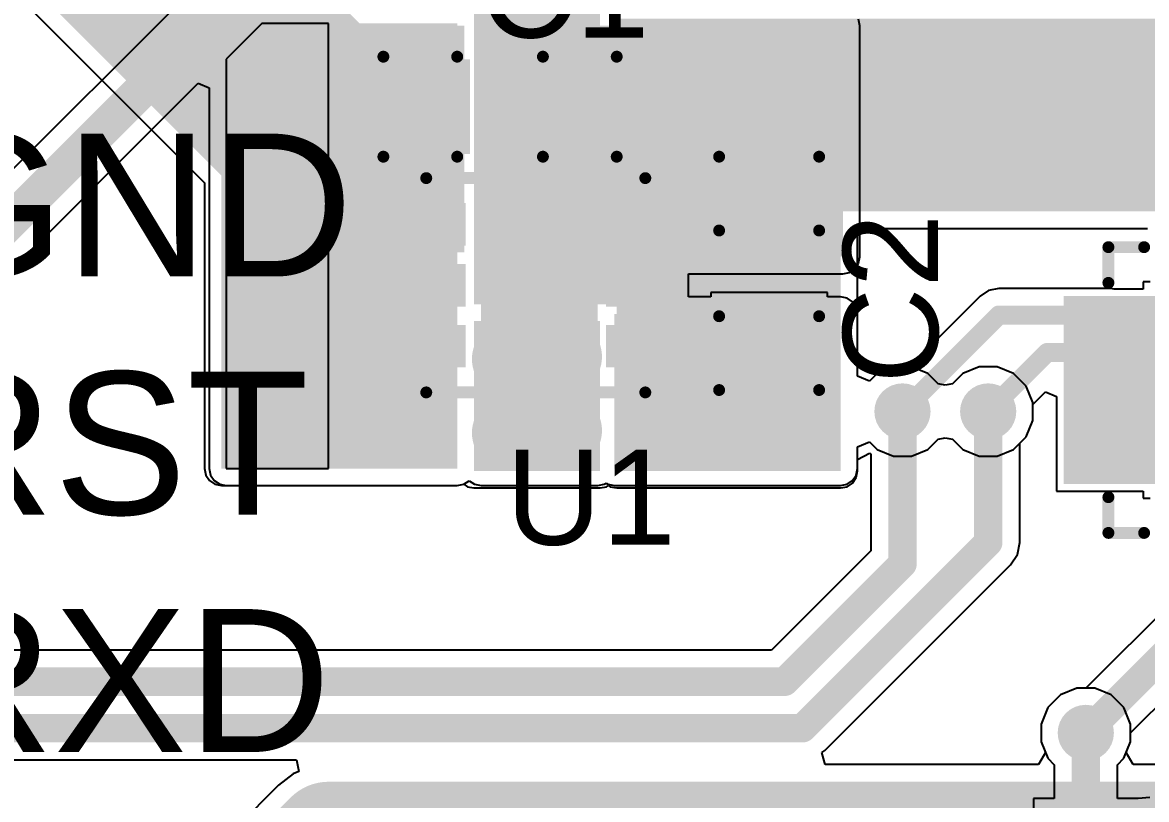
# Model space of a CAD drawing. Header units: millimetres. Extents: x -0.18 to 3.25, y -0.28 to 1.
# Drawn here: x 0.2054 to 0.6775, y 0.188 to 0.5144 of the extents above; entities that cross this region are included whole.
import ezdxf

# ---------------------------------------------------------------- set-up
doc = ezdxf.new("R2010")
doc.units = ezdxf.units.MM
doc.header["$MEASUREMENT"] = 0
for name, color, linetype in [('BottomLayer', 5, 'Continuous'), ('BottomSolder', 6, 'Continuous'), ('TopLayer', 1, 'Continuous'), ('TopOverlay', 2, 'Continuous'), ('TopPaste', 8, 'Continuous'), ('TopSolder', 216, 'Continuous'), ('ViaHoleLayer', 16, 'Continuous')]:
    doc.layers.add(name, color=color, linetype=linetype)
doc.styles.add('Arial', font='', dxfattribs={"height": 0.2})
doc.styles.get('Arial').set_extended_font_data('Arial')

# ---------------------------------------------------------------- blocks, each defined once
blk = doc.blocks.new('20_QFN_3')
at = {"layer": 'TopLayer'}
for points in [[(-0.03543, 0.0748), (-0.02756, 0.0748), (-0.02756, 0.04331), (-0.03543, 0.04331)], [(-0.01969, 0.0748), (-0.01181, 0.0748), (-0.01181, 0.04331), (-0.01969, 0.04331)], [(-0.00394, 0.0748), (0.00394, 0.0748), (0.00394, 0.04331), (-0.00394, 0.04331)], [(0.01181, 0.0748), (0.01969, 0.0748), (0.01969, 0.04331), (0.01181, 0.04331)], [(0.02756, 0.0748), (0.03543, 0.0748), (0.03543, 0.04331), (0.02756, 0.04331)], [(-0.0748, 0.03543), (-0.04331, 0.03543), (-0.04331, 0.02756), (-0.0748, 0.02756)], [(-0.03543, 0.03543), (0.03543, 0.03543), (0.03543, -0.03543), (-0.03543, -0.03543)], [(0.04331, 0.03543), (0.0748, 0.03543), (0.0748, 0.02756), (0.04331, 0.02756)], [(-0.0748, 0.01969), (-0.04331, 0.01969), (-0.04331, 0.01181), (-0.0748, 0.01181)], [(0.04331, 0.01969), (0.0748, 0.01969), (0.0748, 0.01181), (0.04331, 0.01181)], [(-0.0748, 0.00394), (-0.04331, 0.00394), (-0.04331, -0.00394), (-0.0748, -0.00394)], [(0.04331, 0.00394), (0.0748, 0.00394), (0.0748, -0.00394), (0.04331, -0.00394)], [(-0.0748, -0.01181), (-0.04331, -0.01181), (-0.04331, -0.01969), (-0.0748, -0.01969)], [(0.04331, -0.01181), (0.0748, -0.01181), (0.0748, -0.01969), (0.04331, -0.01969)], [(-0.0748, -0.02756), (-0.04331, -0.02756), (-0.04331, -0.03543), (-0.0748, -0.03543)], [(0.04331, -0.02756), (0.0748, -0.02756), (0.0748, -0.03543), (0.04331, -0.03543)], [(-0.03543, -0.04331), (-0.02756, -0.04331), (-0.02756, -0.0748), (-0.03543, -0.0748)], [(-0.01969, -0.04331), (-0.01181, -0.04331), (-0.01181, -0.0748), (-0.01969, -0.0748)], [(-0.00394, -0.04331), (0.00394, -0.04331), (0.00394, -0.0748), (-0.00394, -0.0748)], [(0.01181, -0.04331), (0.01969, -0.04331), (0.01969, -0.0748), (0.01181, -0.0748)], [(0.02756, -0.04331), (0.03543, -0.04331), (0.03543, -0.0748), (0.02756, -0.0748)]]:
    blk.add_hatch(color=1, dxfattribs=at).paths.add_polyline_path(points)
at = {"layer": 'TopPaste'}
for points in [[(-0.03543, 0.0748), (-0.02756, 0.0748), (-0.02756, 0.04331), (-0.03543, 0.04331)], [(-0.01969, 0.0748), (-0.01181, 0.0748), (-0.01181, 0.04331), (-0.01969, 0.04331)], [(-0.00394, 0.0748), (0.00394, 0.0748), (0.00394, 0.04331), (-0.00394, 0.04331)], [(0.01181, 0.0748), (0.01969, 0.0748), (0.01969, 0.04331), (0.01181, 0.04331)], [(0.02756, 0.0748), (0.03543, 0.0748), (0.03543, 0.04331), (0.02756, 0.04331)], [(-0.0748, 0.03543), (-0.04331, 0.03543), (-0.04331, 0.02756), (-0.0748, 0.02756)], [(-0.03543, 0.03543), (0.03543, 0.03543), (0.03543, -0.03543), (-0.03543, -0.03543)], [(0.04331, 0.03543), (0.0748, 0.03543), (0.0748, 0.02756), (0.04331, 0.02756)], [(-0.0748, 0.01969), (-0.04331, 0.01969), (-0.04331, 0.01181), (-0.0748, 0.01181)], [(0.04331, 0.01969), (0.0748, 0.01969), (0.0748, 0.01181), (0.04331, 0.01181)], [(-0.0748, 0.00394), (-0.04331, 0.00394), (-0.04331, -0.00394), (-0.0748, -0.00394)], [(0.04331, 0.00394), (0.0748, 0.00394), (0.0748, -0.00394), (0.04331, -0.00394)], [(-0.0748, -0.01181), (-0.04331, -0.01181), (-0.04331, -0.01969), (-0.0748, -0.01969)], [(0.04331, -0.01181), (0.0748, -0.01181), (0.0748, -0.01969), (0.04331, -0.01969)], [(-0.0748, -0.02756), (-0.04331, -0.02756), (-0.04331, -0.03543), (-0.0748, -0.03543)], [(0.04331, -0.02756), (0.0748, -0.02756), (0.0748, -0.03543), (0.04331, -0.03543)], [(-0.03543, -0.04331), (-0.02756, -0.04331), (-0.02756, -0.0748), (-0.03543, -0.0748)], [(-0.01969, -0.04331), (-0.01181, -0.04331), (-0.01181, -0.0748), (-0.01969, -0.0748)], [(-0.00394, -0.04331), (0.00394, -0.04331), (0.00394, -0.0748), (-0.00394, -0.0748)], [(0.01181, -0.04331), (0.01969, -0.04331), (0.01969, -0.0748), (0.01181, -0.0748)], [(0.02756, -0.04331), (0.03543, -0.04331), (0.03543, -0.0748), (0.02756, -0.0748)]]:
    blk.add_hatch(color=8, dxfattribs=at).paths.add_polyline_path(points)
at = {"layer": 'TopSolder'}
for points in [[(-0.03943, 0.0788), (-0.02356, 0.0788), (-0.02356, 0.03931), (-0.03943, 0.03931)], [(-0.02369, 0.0788), (-0.00781, 0.0788), (-0.00781, 0.03931), (-0.02369, 0.03931)], [(-0.00794, 0.0788), (0.00794, 0.0788), (0.00794, 0.03931), (-0.00794, 0.03931)], [(0.00781, 0.0788), (0.02369, 0.0788), (0.02369, 0.03931), (0.00781, 0.03931)], [(0.02356, 0.0788), (0.03943, 0.0788), (0.03943, 0.03931), (0.02356, 0.03931)], [(-0.0788, 0.03943), (-0.03931, 0.03943), (-0.03931, 0.02356), (-0.0788, 0.02356)], [(-0.03943, 0.03943), (0.03943, 0.03943), (0.03943, -0.03943), (-0.03943, -0.03943)], [(0.03931, 0.03943), (0.0788, 0.03943), (0.0788, 0.02356), (0.03931, 0.02356)], [(-0.0788, 0.02369), (-0.03931, 0.02369), (-0.03931, 0.00781), (-0.0788, 0.00781)], [(0.03931, 0.02369), (0.0788, 0.02369), (0.0788, 0.00781), (0.03931, 0.00781)], [(-0.0788, 0.00794), (-0.03931, 0.00794), (-0.03931, -0.00794), (-0.0788, -0.00794)], [(0.03931, 0.00794), (0.0788, 0.00794), (0.0788, -0.00794), (0.03931, -0.00794)], [(-0.0788, -0.00781), (-0.03931, -0.00781), (-0.03931, -0.02369), (-0.0788, -0.02369)], [(0.03931, -0.00781), (0.0788, -0.00781), (0.0788, -0.02369), (0.03931, -0.02369)], [(-0.0788, -0.02356), (-0.03931, -0.02356), (-0.03931, -0.03943), (-0.0788, -0.03943)], [(0.03931, -0.02356), (0.0788, -0.02356), (0.0788, -0.03943), (0.03931, -0.03943)], [(-0.03943, -0.03931), (-0.02356, -0.03931), (-0.02356, -0.0788), (-0.03943, -0.0788)], [(-0.02369, -0.03931), (-0.00781, -0.03931), (-0.00781, -0.0788), (-0.02369, -0.0788)], [(-0.00794, -0.03931), (0.00794, -0.03931), (0.00794, -0.0788), (-0.00794, -0.0788)], [(0.00781, -0.03931), (0.02369, -0.03931), (0.02369, -0.0788), (0.00781, -0.0788)], [(0.02356, -0.03931), (0.03943, -0.03931), (0.03943, -0.0788), (0.02356, -0.0788)]]:
    blk.add_hatch(color=216, dxfattribs=at).paths.add_polyline_path(points)
at = {"layer": 'TopOverlay', "const_width": 0.005}
for points in [[(-0.06, 0.06), (-0.06, 0.045)], [(-0.045, 0.06), (-0.06, 0.06)], [(0.06, 0.06), (0.045, 0.06)], [(0.06, 0.06), (0.06, 0.045)], [(-0.06, -0.045), (-0.06, -0.06)], [(0.06, -0.045), (0.06, -0.06)], [(-0.045, -0.06), (-0.06, -0.06)], [(0.06, -0.06), (0.045, -0.06)]]:
    blk.add_lwpolyline(points, dxfattribs=at)
at = {"layer": 'TopOverlay'}
for points, const_width in [([(-0.06125, 0.06, 1), (-0.05875, 0.06, 1)], 0.0025), ([(-0.06125, 0.06, 1), (-0.05875, 0.06, 1)], 0.0025), ([(-0.04625, 0.06, 1), (-0.04375, 0.06, 1)], 0.0025), ([(0.04375, 0.06, 1), (0.04625, 0.06, 1)], 0.0025), ([(0.05875, 0.06, 1), (0.06125, 0.06, 1)], 0.0025), ([(0.05875, 0.06, 1), (0.06125, 0.06, 1)], 0.0025), ([(-0.068, 0.043, 1), (-0.072, 0.043, 1)], 0.005), ([(-0.06125, 0.045, 1), (-0.05875, 0.045, 1)], 0.0025), ([(0.05875, 0.045, 1), (0.06125, 0.045, 1)], 0.0025), ([(-0.07325, 0.043, 1), (-0.07075, 0.043, 1)], 0.0025), ([(-0.06925, 0.043, 1), (-0.06675, 0.043, 1)], 0.0025), ([(-0.06125, -0.045, 1), (-0.05875, -0.045, 1)], 0.0025), ([(0.05875, -0.045, 1), (0.06125, -0.045, 1)], 0.0025), ([(-0.06125, -0.06, 1), (-0.05875, -0.06, 1)], 0.0025), ([(-0.06125, -0.06, 1), (-0.05875, -0.06, 1)], 0.0025), ([(-0.04625, -0.06, 1), (-0.04375, -0.06, 1)], 0.0025), ([(0.04375, -0.06, 1), (0.04625, -0.06, 1)], 0.0025), ([(0.05875, -0.06, 1), (0.06125, -0.06, 1)], 0.0025), ([(0.05875, -0.06, 1), (0.06125, -0.06, 1)], 0.0025)]:
    blk.add_lwpolyline(points, format="xyb", close=True, dxfattribs=dict(at, const_width=const_width))
blk = doc.blocks.new('WSON_6_4')
at = {"layer": 'TopLayer'}
for points in [[(-0.05709, 0.03051), (-0.03346, 0.03051), (-0.03346, 0.02067), (-0.05709, 0.02067)], [(0.03346, 0.03051), (0.05709, 0.03051), (0.05709, 0.02067), (0.03346, 0.02067)], [(-0.01476, 0.02362), (0.01476, 0.02362), (0.01476, -0.02362), (-0.01476, -0.02362)], [(-0.05709, 0.00492), (-0.03346, 0.00492), (-0.03346, -0.00492), (-0.05709, -0.00492)], [(0.03346, 0.00492), (0.05709, 0.00492), (0.05709, -0.00492), (0.03346, -0.00492)], [(-0.05709, -0.02067), (-0.03346, -0.02067), (-0.03346, -0.03051), (-0.05709, -0.03051)], [(0.03346, -0.02067), (0.05709, -0.02067), (0.05709, -0.03051), (0.03346, -0.03051)]]:
    blk.add_hatch(color=1, dxfattribs=at).paths.add_polyline_path(points)
at = {"layer": 'TopPaste'}
for points in [[(-0.05709, 0.03051), (-0.03346, 0.03051), (-0.03346, 0.02067), (-0.05709, 0.02067)], [(0.03346, 0.03051), (0.05709, 0.03051), (0.05709, 0.02067), (0.03346, 0.02067)], [(-0.01476, 0.02362), (0.01476, 0.02362), (0.01476, -0.02362), (-0.01476, -0.02362)], [(-0.05709, 0.00492), (-0.03346, 0.00492), (-0.03346, -0.00492), (-0.05709, -0.00492)], [(0.03346, 0.00492), (0.05709, 0.00492), (0.05709, -0.00492), (0.03346, -0.00492)], [(-0.05709, -0.02067), (-0.03346, -0.02067), (-0.03346, -0.03051), (-0.05709, -0.03051)], [(0.03346, -0.02067), (0.05709, -0.02067), (0.05709, -0.03051), (0.03346, -0.03051)]]:
    blk.add_hatch(color=8, dxfattribs=at).paths.add_polyline_path(points)
at = {"layer": 'TopSolder'}
for points in [[(-0.06109, 0.03451), (-0.02946, 0.03451), (-0.02946, 0.01667), (-0.06109, 0.01667)], [(0.02946, 0.03451), (0.06109, 0.03451), (0.06109, 0.01667), (0.02946, 0.01667)], [(-0.01876, 0.02762), (0.01876, 0.02762), (0.01876, -0.02762), (-0.01876, -0.02762)], [(-0.06109, 0.00892), (-0.02946, 0.00892), (-0.02946, -0.00892), (-0.06109, -0.00892)], [(0.02946, 0.00892), (0.06109, 0.00892), (0.06109, -0.00892), (0.02946, -0.00892)], [(-0.06109, -0.01667), (-0.02946, -0.01667), (-0.02946, -0.03451), (-0.06109, -0.03451)], [(0.02946, -0.01667), (0.06109, -0.01667), (0.06109, -0.03451), (0.02946, -0.03451)]]:
    blk.add_hatch(color=216, dxfattribs=at).paths.add_polyline_path(points)
at = {"layer": 'TopOverlay', "const_width": 0.005}
for points in [[(0.046, 0.045), (-0.046, 0.045)], [(0.046, -0.045), (-0.046, -0.045)]]:
    blk.add_lwpolyline(points, dxfattribs=at)
at = {"layer": 'TopOverlay'}
for points, const_width in [([(-0.04725, 0.045, 1), (-0.04475, 0.045, 1)], 0.0025), ([(0.04475, 0.045, 1), (0.04725, 0.045, 1)], 0.0025), ([(-0.06559, 0.027, 1), (-0.06841, 0.027, 1)], 0.01), ([(-0.07091, 0.027, 1), (-0.06591, 0.027, 1)], 0.005), ([(-0.06809, 0.027, 1), (-0.06309, 0.027, 1)], 0.005), ([(-0.04725, -0.045, 1), (-0.04475, -0.045, 1)], 0.0025), ([(0.04475, -0.045, 1), (0.04725, -0.045, 1)], 0.0025)]:
    blk.add_lwpolyline(points, format="xyb", close=True, dxfattribs=dict(at, const_width=const_width))
blk = doc.blocks.new('C__0603_25')
at = {"layer": 'TopLayer'}
for points in [[(-0.015, 0.0175), (-0.015, -0.0175), (-0.045, -0.0175), (-0.045, 0.0175)], [(0.045, 0.0175), (0.045, -0.0175), (0.015, -0.0175), (0.015, 0.0175)]]:
    blk.add_hatch(color=1, dxfattribs=at).paths.add_polyline_path(points)
at = {"layer": 'TopPaste'}
for points in [[(-0.015, 0.0175), (-0.015, -0.0175), (-0.045, -0.0175), (-0.045, 0.0175)], [(0.045, 0.0175), (0.045, -0.0175), (0.015, -0.0175), (0.015, 0.0175)]]:
    blk.add_hatch(color=8, dxfattribs=at).paths.add_polyline_path(points)
at = {"layer": 'TopSolder'}
for points in [[(-0.01264, 0.01986), (-0.01264, -0.01986), (-0.04736, -0.01986), (-0.04736, 0.01986)], [(0.04736, 0.01986), (0.04736, -0.01986), (0.01264, -0.01986), (0.01264, 0.01986)]]:
    blk.add_hatch(color=216, dxfattribs=at).paths.add_polyline_path(points)
at = {"layer": 'TopOverlay', "const_width": 0.005}
for points in [[(-0.049, 0.021), (-0.049, -0.021)], [(-0.049, 0.021), (-0.018, 0.021)], [(0.018, 0.021), (0.049, 0.021)], [(0.049, 0.021), (0.049, -0.021)], [(-0.049, -0.021), (-0.018, -0.021)], [(0.018, -0.021), (0.049, -0.021)]]:
    blk.add_lwpolyline(points, dxfattribs=at)
at = {"layer": 'TopOverlay', "const_width": 0.0025}
for points in [[(-0.05025, 0.021, 1), (-0.04775, 0.021, 1)], [(-0.05025, 0.021, 1), (-0.04775, 0.021, 1)], [(-0.01925, 0.021, 1), (-0.01675, 0.021, 1)], [(0.01675, 0.021, 1), (0.01925, 0.021, 1)], [(0.04775, 0.021, 1), (0.05025, 0.021, 1)], [(0.04775, 0.021, 1), (0.05025, 0.021, 1)], [(-0.05025, -0.021, 1), (-0.04775, -0.021, 1)], [(-0.05025, -0.021, 1), (-0.04775, -0.021, 1)], [(-0.01925, -0.021, 1), (-0.01675, -0.021, 1)], [(0.01675, -0.021, 1), (0.01925, -0.021, 1)], [(0.04775, -0.021, 1), (0.05025, -0.021, 1)], [(0.04775, -0.021, 1), (0.05025, -0.021, 1)]]:
    blk.add_lwpolyline(points, format="xyb", close=True, dxfattribs=at)
blk = doc.blocks.new('C__0603_26')
at = {"layer": 'TopLayer'}
for points in [[(-0.015, 0.0175), (-0.015, -0.0175), (-0.045, -0.0175), (-0.045, 0.0175)], [(0.045, 0.0175), (0.045, -0.0175), (0.015, -0.0175), (0.015, 0.0175)]]:
    blk.add_hatch(color=1, dxfattribs=at).paths.add_polyline_path(points)
at = {"layer": 'TopPaste'}
for points in [[(-0.015, 0.0175), (-0.015, -0.0175), (-0.045, -0.0175), (-0.045, 0.0175)], [(0.045, 0.0175), (0.045, -0.0175), (0.015, -0.0175), (0.015, 0.0175)]]:
    blk.add_hatch(color=8, dxfattribs=at).paths.add_polyline_path(points)
at = {"layer": 'TopSolder'}
for points in [[(-0.01264, 0.01986), (-0.01264, -0.01986), (-0.04736, -0.01986), (-0.04736, 0.01986)], [(0.04736, 0.01986), (0.04736, -0.01986), (0.01264, -0.01986), (0.01264, 0.01986)]]:
    blk.add_hatch(color=216, dxfattribs=at).paths.add_polyline_path(points)
at = {"layer": 'TopOverlay', "const_width": 0.005}
for points in [[(-0.049, -0.021), (-0.049, 0.021)], [(-0.049, 0.021), (-0.018, 0.021)], [(0.018, 0.021), (0.049, 0.021)], [(0.049, -0.021), (0.049, 0.021)], [(-0.049, -0.021), (-0.018, -0.021)], [(0.018, -0.021), (0.049, -0.021)]]:
    blk.add_lwpolyline(points, dxfattribs=at)
at = {"layer": 'TopOverlay', "const_width": 0.0025}
for points in [[(-0.05025, 0.021, 1), (-0.04775, 0.021, 1)], [(-0.05025, 0.021, 1), (-0.04775, 0.021, 1)], [(-0.01925, 0.021, 1), (-0.01675, 0.021, 1)], [(0.01675, 0.021, 1), (0.01925, 0.021, 1)], [(0.04775, 0.021, 1), (0.05025, 0.021, 1)], [(0.04775, 0.021, 1), (0.05025, 0.021, 1)], [(-0.05025, -0.021, 1), (-0.04775, -0.021, 1)], [(-0.05025, -0.021, 1), (-0.04775, -0.021, 1)], [(-0.01925, -0.021, 1), (-0.01675, -0.021, 1)], [(0.01675, -0.021, 1), (0.01925, -0.021, 1)], [(0.04775, -0.021, 1), (0.05025, -0.021, 1)], [(0.04775, -0.021, 1), (0.05025, -0.021, 1)]]:
    blk.add_lwpolyline(points, format="xyb", close=True, dxfattribs=at)

msp = doc.modelspace()

# ---------------------------------------------------------------- hatches: boundary and pattern name
at = {"layer": 'BottomLayer'}
for points in [[(0.448, 0.396), (0.448, 0.552), (0.395, 0.552), (0.395, 0.396)], [(0.455, 0.435), (0.767, 0.435), (0.767, 0.516), (0.455, 0.516)], [(0.32431, 0.327), (0.388, 0.327), (0.388, 0.514), (0.32431, 0.514)], [(0.549, 0.428), (0.416, 0.428), (0.416, 0.396), (0.549, 0.396)], [(0.455, 0.326), (0.549, 0.326), (0.549, 0.42), (0.455, 0.42)], [(0.395, 0.389), (0.395, 0.326), (0.448, 0.326), (0.448, 0.389)]]:
    msp.add_hatch(color=5, dxfattribs=at).paths.add_polyline_path(points)
h = msp.add_hatch(color=5, dxfattribs=at)
edge = h.paths.add_edge_path()
edge.add_arc((0.309, 0.498), 0.01181, 0, 360)
h = msp.add_hatch(color=5, dxfattribs=at)
edge = h.paths.add_edge_path()
edge.add_arc((0.34, 0.498), 0.01181, 0, 360)
h = msp.add_hatch(color=5, dxfattribs=at)
edge = h.paths.add_edge_path()
edge.add_arc((0.47131, 0.498), 0.01181, 0, 360)
h = msp.add_hatch(color=5, dxfattribs=at)
edge = h.paths.add_edge_path()
edge.add_arc((0.502, 0.498), 0.01181, 0, 360)
h = msp.add_hatch(color=5, dxfattribs=at)
edge = h.paths.add_edge_path()
edge.add_arc((0.533, 0.498), 0.01181, 0, 360)
h = msp.add_hatch(color=5, dxfattribs=at)
edge = h.paths.add_edge_path()
edge.add_arc((0.309, 0.467), 0.01181, 0, 360)
h = msp.add_hatch(color=5, dxfattribs=at)
edge = h.paths.add_edge_path()
edge.add_arc((0.34, 0.467), 0.01181, 0, 360)
h = msp.add_hatch(color=5, dxfattribs=at)
edge = h.paths.add_edge_path()
edge.add_arc((0.47131, 0.467), 0.01181, 0, 360)
h = msp.add_hatch(color=5, dxfattribs=at)
edge = h.paths.add_edge_path()
edge.add_arc((0.502, 0.467), 0.01181, 0, 360)
h = msp.add_hatch(color=5, dxfattribs=at)
edge = h.paths.add_edge_path()
edge.add_arc((0.533, 0.467), 0.01181, 0, 360)
h = msp.add_hatch(color=5, dxfattribs=at)
edge = h.paths.add_edge_path()
edge.add_arc((0.309, 0.436), 0.01181, 0, 360)
h = msp.add_hatch(color=5, dxfattribs=at)
edge = h.paths.add_edge_path()
edge.add_arc((0.34, 0.436), 0.01181, 0, 360)
h = msp.add_hatch(color=5, dxfattribs=at)
edge = h.paths.add_edge_path()
edge.add_arc((0.309, 0.405), 0.01181, 0, 360)
h = msp.add_hatch(color=5, dxfattribs=at)
edge = h.paths.add_edge_path()
edge.add_arc((0.309, 0.405), 0.01181, 0, 360)
h = msp.add_hatch(color=5, dxfattribs=at)
edge = h.paths.add_edge_path()
edge.add_arc((0.34, 0.405), 0.01181, 0, 360)
h = msp.add_hatch(color=5, dxfattribs=at)
edge = h.paths.add_edge_path()
edge.add_arc((0.309, 0.374), 0.01181, 0, 360)
h = msp.add_hatch(color=5, dxfattribs=at)
edge = h.paths.add_edge_path()
edge.add_arc((0.34, 0.374), 0.01181, 0, 360)
h = msp.add_hatch(color=5, dxfattribs=at)
edge = h.paths.add_edge_path()
edge.add_arc((0.41, 0.373), 0.01181, 0, 360)
h = msp.add_hatch(color=5, dxfattribs=at)
edge = h.paths.add_edge_path()
edge.add_arc((0.433, 0.374), 0.01181, 0, 360)
h = msp.add_hatch(color=5, dxfattribs=at)
edge = h.paths.add_edge_path()
edge.add_arc((0.575, 0.351), 0.01181, 0, 360)
h = msp.add_hatch(color=5, dxfattribs=at)
edge = h.paths.add_edge_path()
edge.add_arc((0.611, 0.351), 0.01181, 0, 360)
h = msp.add_hatch(color=5, dxfattribs=at)
edge = h.paths.add_edge_path()
edge.add_arc((0.309, 0.343), 0.01181, 0, 360)
h = msp.add_hatch(color=5, dxfattribs=at)
edge = h.paths.add_edge_path()
edge.add_arc((0.34, 0.343), 0.01181, 0, 360)
h = msp.add_hatch(color=5, dxfattribs=at)
edge = h.paths.add_edge_path()
edge.add_arc((0.371, 0.343), 0.01181, 0, 360)
h = msp.add_hatch(color=5, dxfattribs=at)
edge = h.paths.add_edge_path()
edge.add_arc((0.433, 0.343), 0.01181, 0, 360)
h = msp.add_hatch(color=5, dxfattribs=at)
edge = h.paths.add_edge_path()
edge.add_arc((0.471, 0.343), 0.01181, 0, 360)
h = msp.add_hatch(color=5, dxfattribs=at)
edge = h.paths.add_edge_path()
edge.add_arc((0.502, 0.343), 0.01181, 0, 360)
h = msp.add_hatch(color=5, dxfattribs=at)
edge = h.paths.add_edge_path()
edge.add_arc((0.533, 0.343), 0.01181, 0, 360)
h = msp.add_hatch(color=5, dxfattribs=at)
edge = h.paths.add_edge_path()
edge.add_arc((0.41, 0.342), 0.01181, 0, 360)
h = msp.add_hatch(color=5, dxfattribs=at)
edge = h.paths.add_edge_path()
edge.add_arc((0.652, 0.216), 0.01181, 0, 360)
at = {"layer": 'BottomSolder'}
h = msp.add_hatch(color=6, dxfattribs=at)
edge = h.paths.add_edge_path()
edge.add_arc((0.309, 0.498), 0.01581, 0, 360)
h = msp.add_hatch(color=6, dxfattribs=at)
edge = h.paths.add_edge_path()
edge.add_arc((0.34, 0.498), 0.01581, 0, 360)
h = msp.add_hatch(color=6, dxfattribs=at)
edge = h.paths.add_edge_path()
edge.add_arc((0.47131, 0.498), 0.01581, 0, 360)
h = msp.add_hatch(color=6, dxfattribs=at)
edge = h.paths.add_edge_path()
edge.add_arc((0.502, 0.498), 0.01581, 0, 360)
h = msp.add_hatch(color=6, dxfattribs=at)
edge = h.paths.add_edge_path()
edge.add_arc((0.533, 0.498), 0.01581, 0, 360)
h = msp.add_hatch(color=6, dxfattribs=at)
edge = h.paths.add_edge_path()
edge.add_arc((0.309, 0.467), 0.01581, 0, 360)
h = msp.add_hatch(color=6, dxfattribs=at)
edge = h.paths.add_edge_path()
edge.add_arc((0.34, 0.467), 0.01581, 0, 360)
h = msp.add_hatch(color=6, dxfattribs=at)
edge = h.paths.add_edge_path()
edge.add_arc((0.47131, 0.467), 0.01581, 0, 360)
h = msp.add_hatch(color=6, dxfattribs=at)
edge = h.paths.add_edge_path()
edge.add_arc((0.502, 0.467), 0.01581, 0, 360)
h = msp.add_hatch(color=6, dxfattribs=at)
edge = h.paths.add_edge_path()
edge.add_arc((0.533, 0.467), 0.01581, 0, 360)
h = msp.add_hatch(color=6, dxfattribs=at)
edge = h.paths.add_edge_path()
edge.add_arc((0.309, 0.436), 0.01581, 0, 360)
h = msp.add_hatch(color=6, dxfattribs=at)
edge = h.paths.add_edge_path()
edge.add_arc((0.34, 0.436), 0.01581, 0, 360)
h = msp.add_hatch(color=6, dxfattribs=at)
edge = h.paths.add_edge_path()
edge.add_arc((0.309, 0.405), 0.01581, 0, 360)
h = msp.add_hatch(color=6, dxfattribs=at)
edge = h.paths.add_edge_path()
edge.add_arc((0.34, 0.405), 0.01581, 0, 360)
h = msp.add_hatch(color=6, dxfattribs=at)
edge = h.paths.add_edge_path()
edge.add_arc((0.309, 0.374), 0.01581, 0, 360)
h = msp.add_hatch(color=6, dxfattribs=at)
edge = h.paths.add_edge_path()
edge.add_arc((0.34, 0.374), 0.01581, 0, 360)
h = msp.add_hatch(color=6, dxfattribs=at)
edge = h.paths.add_edge_path()
edge.add_arc((0.41, 0.373), 0.01581, 0, 360)
h = msp.add_hatch(color=6, dxfattribs=at)
edge = h.paths.add_edge_path()
edge.add_arc((0.433, 0.374), 0.01581, 0, 360)
h = msp.add_hatch(color=6, dxfattribs=at)
edge = h.paths.add_edge_path()
edge.add_arc((0.309, 0.343), 0.01581, 0, 360)
h = msp.add_hatch(color=6, dxfattribs=at)
edge = h.paths.add_edge_path()
edge.add_arc((0.34, 0.343), 0.01581, 0, 360)
h = msp.add_hatch(color=6, dxfattribs=at)
edge = h.paths.add_edge_path()
edge.add_arc((0.371, 0.343), 0.01581, 0, 360)
h = msp.add_hatch(color=6, dxfattribs=at)
edge = h.paths.add_edge_path()
edge.add_arc((0.433, 0.343), 0.01581, 0, 360)
h = msp.add_hatch(color=6, dxfattribs=at)
edge = h.paths.add_edge_path()
edge.add_arc((0.471, 0.343), 0.01581, 0, 360)
h = msp.add_hatch(color=6, dxfattribs=at)
edge = h.paths.add_edge_path()
edge.add_arc((0.502, 0.343), 0.01581, 0, 360)
h = msp.add_hatch(color=6, dxfattribs=at)
edge = h.paths.add_edge_path()
edge.add_arc((0.533, 0.343), 0.01581, 0, 360)
h = msp.add_hatch(color=6, dxfattribs=at)
edge = h.paths.add_edge_path()
edge.add_arc((0.41, 0.342), 0.01581, 0, 360)
at = {"layer": 'TopLayer'}
for points in [[(0.38531, 0.47569), (0.1975, 0.6635), (0.1365, 0.6025), (0.32431, 0.41469)], [(0.391, 0.513), (0.314, 0.513), (0.314, 0.41787), (0.391, 0.41787)], [(0.398, 0.513), (0.398, 0.327), (0.447, 0.327), (0.447, 0.513)], [(0.425, 0.416), (0.55, 0.416), (0.55, 0.513), (0.425, 0.513)], [(0.355, 0.357), (0.355, 0.475), (0.289, 0.475), (0.289, 0.357)], [(0.454, 0.327), (0.549, 0.327), (0.549, 0.392), (0.454, 0.392)], [(0.388, 0.39), (0.289, 0.39), (0.289, 0.327), (0.388, 0.327)]]:
    msp.add_hatch(color=1, dxfattribs=at).paths.add_polyline_path(points)
h = msp.add_hatch(color=1, dxfattribs=at)
edge = h.paths.add_edge_path()
edge.add_arc((0.309, 0.498), 0.01181, 0, 360)
h = msp.add_hatch(color=1, dxfattribs=at)
edge = h.paths.add_edge_path()
edge.add_arc((0.34, 0.498), 0.01181, 0, 360)
h = msp.add_hatch(color=1, dxfattribs=at)
edge = h.paths.add_edge_path()
edge.add_arc((0.47131, 0.498), 0.01181, 0, 360)
h = msp.add_hatch(color=1, dxfattribs=at)
edge = h.paths.add_edge_path()
edge.add_arc((0.502, 0.498), 0.01181, 0, 360)
h = msp.add_hatch(color=1, dxfattribs=at)
edge = h.paths.add_edge_path()
edge.add_arc((0.533, 0.498), 0.01181, 0, 360)
h = msp.add_hatch(color=1, dxfattribs=at)
edge = h.paths.add_edge_path()
edge.add_arc((0.309, 0.467), 0.01181, 0, 360)
h = msp.add_hatch(color=1, dxfattribs=at)
edge = h.paths.add_edge_path()
edge.add_arc((0.34, 0.467), 0.01181, 0, 360)
h = msp.add_hatch(color=1, dxfattribs=at)
edge = h.paths.add_edge_path()
edge.add_arc((0.47131, 0.467), 0.01181, 0, 360)
h = msp.add_hatch(color=1, dxfattribs=at)
edge = h.paths.add_edge_path()
edge.add_arc((0.502, 0.467), 0.01181, 0, 360)
h = msp.add_hatch(color=1, dxfattribs=at)
edge = h.paths.add_edge_path()
edge.add_arc((0.533, 0.467), 0.01181, 0, 360)
h = msp.add_hatch(color=1, dxfattribs=at)
edge = h.paths.add_edge_path()
edge.add_arc((0.309, 0.436), 0.01181, 0, 360)
h = msp.add_hatch(color=1, dxfattribs=at)
edge = h.paths.add_edge_path()
edge.add_arc((0.34, 0.436), 0.01181, 0, 360)
h = msp.add_hatch(color=1, dxfattribs=at)
edge = h.paths.add_edge_path()
edge.add_arc((0.309, 0.405), 0.01181, 0, 360)
h = msp.add_hatch(color=1, dxfattribs=at)
edge = h.paths.add_edge_path()
edge.add_arc((0.309, 0.405), 0.01181, 0, 360)
h = msp.add_hatch(color=1, dxfattribs=at)
edge = h.paths.add_edge_path()
edge.add_arc((0.34, 0.405), 0.01181, 0, 360)
h = msp.add_hatch(color=1, dxfattribs=at)
edge = h.paths.add_edge_path()
edge.add_arc((0.309, 0.374), 0.01181, 0, 360)
h = msp.add_hatch(color=1, dxfattribs=at)
edge = h.paths.add_edge_path()
edge.add_arc((0.34, 0.374), 0.01181, 0, 360)
h = msp.add_hatch(color=1, dxfattribs=at)
edge = h.paths.add_edge_path()
edge.add_arc((0.41, 0.373), 0.01181, 0, 360)
h = msp.add_hatch(color=1, dxfattribs=at)
edge = h.paths.add_edge_path()
edge.add_arc((0.433, 0.374), 0.01181, 0, 360)
h = msp.add_hatch(color=1, dxfattribs=at)
edge = h.paths.add_edge_path()
edge.add_arc((0.575, 0.351), 0.01181, 0, 360)
h = msp.add_hatch(color=1, dxfattribs=at)
edge = h.paths.add_edge_path()
edge.add_arc((0.611, 0.351), 0.01181, 0, 360)
h = msp.add_hatch(color=1, dxfattribs=at)
edge = h.paths.add_edge_path()
edge.add_arc((0.309, 0.343), 0.01181, 0, 360)
h = msp.add_hatch(color=1, dxfattribs=at)
edge = h.paths.add_edge_path()
edge.add_arc((0.34, 0.343), 0.01181, 0, 360)
h = msp.add_hatch(color=1, dxfattribs=at)
edge = h.paths.add_edge_path()
edge.add_arc((0.371, 0.343), 0.01181, 0, 360)
h = msp.add_hatch(color=1, dxfattribs=at)
edge = h.paths.add_edge_path()
edge.add_arc((0.433, 0.343), 0.01181, 0, 360)
h = msp.add_hatch(color=1, dxfattribs=at)
edge = h.paths.add_edge_path()
edge.add_arc((0.471, 0.343), 0.01181, 0, 360)
h = msp.add_hatch(color=1, dxfattribs=at)
edge = h.paths.add_edge_path()
edge.add_arc((0.502, 0.343), 0.01181, 0, 360)
h = msp.add_hatch(color=1, dxfattribs=at)
edge = h.paths.add_edge_path()
edge.add_arc((0.533, 0.343), 0.01181, 0, 360)
h = msp.add_hatch(color=1, dxfattribs=at)
edge = h.paths.add_edge_path()
edge.add_arc((0.41, 0.342), 0.01181, 0, 360)
h = msp.add_hatch(color=1, dxfattribs=at)
edge = h.paths.add_edge_path()
edge.add_arc((0.652, 0.216), 0.01181, 0, 360)
at = {"layer": 'TopSolder'}
h = msp.add_hatch(color=216, dxfattribs=at)
edge = h.paths.add_edge_path()
edge.add_arc((0.309, 0.498), 0.01581, 0, 360)
h = msp.add_hatch(color=216, dxfattribs=at)
edge = h.paths.add_edge_path()
edge.add_arc((0.34, 0.498), 0.01581, 0, 360)
h = msp.add_hatch(color=216, dxfattribs=at)
edge = h.paths.add_edge_path()
edge.add_arc((0.47131, 0.498), 0.01581, 0, 360)
h = msp.add_hatch(color=216, dxfattribs=at)
edge = h.paths.add_edge_path()
edge.add_arc((0.502, 0.498), 0.01581, 0, 360)
h = msp.add_hatch(color=216, dxfattribs=at)
edge = h.paths.add_edge_path()
edge.add_arc((0.533, 0.498), 0.01581, 0, 360)
h = msp.add_hatch(color=216, dxfattribs=at)
edge = h.paths.add_edge_path()
edge.add_arc((0.309, 0.467), 0.01581, 0, 360)
h = msp.add_hatch(color=216, dxfattribs=at)
edge = h.paths.add_edge_path()
edge.add_arc((0.34, 0.467), 0.01581, 0, 360)
h = msp.add_hatch(color=216, dxfattribs=at)
edge = h.paths.add_edge_path()
edge.add_arc((0.47131, 0.467), 0.01581, 0, 360)
h = msp.add_hatch(color=216, dxfattribs=at)
edge = h.paths.add_edge_path()
edge.add_arc((0.502, 0.467), 0.01581, 0, 360)
h = msp.add_hatch(color=216, dxfattribs=at)
edge = h.paths.add_edge_path()
edge.add_arc((0.533, 0.467), 0.01581, 0, 360)
h = msp.add_hatch(color=216, dxfattribs=at)
edge = h.paths.add_edge_path()
edge.add_arc((0.309, 0.436), 0.01581, 0, 360)
h = msp.add_hatch(color=216, dxfattribs=at)
edge = h.paths.add_edge_path()
edge.add_arc((0.34, 0.436), 0.01581, 0, 360)
h = msp.add_hatch(color=216, dxfattribs=at)
edge = h.paths.add_edge_path()
edge.add_arc((0.309, 0.405), 0.01581, 0, 360)
h = msp.add_hatch(color=216, dxfattribs=at)
edge = h.paths.add_edge_path()
edge.add_arc((0.34, 0.405), 0.01581, 0, 360)
h = msp.add_hatch(color=216, dxfattribs=at)
edge = h.paths.add_edge_path()
edge.add_arc((0.309, 0.374), 0.01581, 0, 360)
h = msp.add_hatch(color=216, dxfattribs=at)
edge = h.paths.add_edge_path()
edge.add_arc((0.34, 0.374), 0.01581, 0, 360)
h = msp.add_hatch(color=216, dxfattribs=at)
edge = h.paths.add_edge_path()
edge.add_arc((0.41, 0.373), 0.01581, 0, 360)
h = msp.add_hatch(color=216, dxfattribs=at)
edge = h.paths.add_edge_path()
edge.add_arc((0.433, 0.374), 0.01581, 0, 360)
h = msp.add_hatch(color=216, dxfattribs=at)
edge = h.paths.add_edge_path()
edge.add_arc((0.309, 0.343), 0.01581, 0, 360)
h = msp.add_hatch(color=216, dxfattribs=at)
edge = h.paths.add_edge_path()
edge.add_arc((0.34, 0.343), 0.01581, 0, 360)
h = msp.add_hatch(color=216, dxfattribs=at)
edge = h.paths.add_edge_path()
edge.add_arc((0.371, 0.343), 0.01581, 0, 360)
h = msp.add_hatch(color=216, dxfattribs=at)
edge = h.paths.add_edge_path()
edge.add_arc((0.433, 0.343), 0.01581, 0, 360)
h = msp.add_hatch(color=216, dxfattribs=at)
edge = h.paths.add_edge_path()
edge.add_arc((0.471, 0.343), 0.01581, 0, 360)
h = msp.add_hatch(color=216, dxfattribs=at)
edge = h.paths.add_edge_path()
edge.add_arc((0.502, 0.343), 0.01581, 0, 360)
h = msp.add_hatch(color=216, dxfattribs=at)
edge = h.paths.add_edge_path()
edge.add_arc((0.533, 0.343), 0.01581, 0, 360)
h = msp.add_hatch(color=216, dxfattribs=at)
edge = h.paths.add_edge_path()
edge.add_arc((0.41, 0.342), 0.01581, 0, 360)
at = {"layer": 'ViaHoleLayer'}
h = msp.add_hatch(color=16, dxfattribs=at)
edge = h.paths.add_edge_path()
edge.add_arc((0.309, 0.498), 0.00591, 0, 360)
h = msp.add_hatch(color=16, dxfattribs=at)
edge = h.paths.add_edge_path()
edge.add_arc((0.34, 0.498), 0.00591, 0, 360)
h = msp.add_hatch(color=16, dxfattribs=at)
edge = h.paths.add_edge_path()
edge.add_arc((0.47131, 0.498), 0.00591, 0, 360)
h = msp.add_hatch(color=16, dxfattribs=at)
edge = h.paths.add_edge_path()
edge.add_arc((0.502, 0.498), 0.00591, 0, 360)
h = msp.add_hatch(color=16, dxfattribs=at)
edge = h.paths.add_edge_path()
edge.add_arc((0.533, 0.498), 0.00591, 0, 360)
h = msp.add_hatch(color=16, dxfattribs=at)
edge = h.paths.add_edge_path()
edge.add_arc((0.309, 0.467), 0.00591, 0, 360)
h = msp.add_hatch(color=16, dxfattribs=at)
edge = h.paths.add_edge_path()
edge.add_arc((0.34, 0.467), 0.00591, 0, 360)
h = msp.add_hatch(color=16, dxfattribs=at)
edge = h.paths.add_edge_path()
edge.add_arc((0.47131, 0.467), 0.00591, 0, 360)
h = msp.add_hatch(color=16, dxfattribs=at)
edge = h.paths.add_edge_path()
edge.add_arc((0.502, 0.467), 0.00591, 0, 360)
h = msp.add_hatch(color=16, dxfattribs=at)
edge = h.paths.add_edge_path()
edge.add_arc((0.533, 0.467), 0.00591, 0, 360)
h = msp.add_hatch(color=16, dxfattribs=at)
edge = h.paths.add_edge_path()
edge.add_arc((0.309, 0.436), 0.00591, 0, 360)
h = msp.add_hatch(color=16, dxfattribs=at)
edge = h.paths.add_edge_path()
edge.add_arc((0.34, 0.436), 0.00591, 0, 360)
h = msp.add_hatch(color=16, dxfattribs=at)
edge = h.paths.add_edge_path()
edge.add_arc((0.309, 0.405), 0.00591, 0, 360)
h = msp.add_hatch(color=16, dxfattribs=at)
edge = h.paths.add_edge_path()
edge.add_arc((0.309, 0.405), 0.00591, 0, 360)
h = msp.add_hatch(color=16, dxfattribs=at)
edge = h.paths.add_edge_path()
edge.add_arc((0.34, 0.405), 0.00591, 0, 360)
h = msp.add_hatch(color=16, dxfattribs=at)
edge = h.paths.add_edge_path()
edge.add_arc((0.309, 0.374), 0.00591, 0, 360)
h = msp.add_hatch(color=16, dxfattribs=at)
edge = h.paths.add_edge_path()
edge.add_arc((0.34, 0.374), 0.00591, 0, 360)
h = msp.add_hatch(color=16, dxfattribs=at)
edge = h.paths.add_edge_path()
edge.add_arc((0.41, 0.373), 0.00591, 0, 360)
h = msp.add_hatch(color=16, dxfattribs=at)
edge = h.paths.add_edge_path()
edge.add_arc((0.433, 0.374), 0.00591, 0, 360)
h = msp.add_hatch(color=16, dxfattribs=at)
edge = h.paths.add_edge_path()
edge.add_arc((0.575, 0.351), 0.00591, 0, 360)
h = msp.add_hatch(color=16, dxfattribs=at)
edge = h.paths.add_edge_path()
edge.add_arc((0.611, 0.351), 0.00591, 0, 360)
h = msp.add_hatch(color=16, dxfattribs=at)
edge = h.paths.add_edge_path()
edge.add_arc((0.309, 0.343), 0.00591, 0, 360)
h = msp.add_hatch(color=16, dxfattribs=at)
edge = h.paths.add_edge_path()
edge.add_arc((0.34, 0.343), 0.00591, 0, 360)
h = msp.add_hatch(color=16, dxfattribs=at)
edge = h.paths.add_edge_path()
edge.add_arc((0.371, 0.343), 0.00591, 0, 360)
h = msp.add_hatch(color=16, dxfattribs=at)
edge = h.paths.add_edge_path()
edge.add_arc((0.41, 0.342), 0.00591, 0, 360)
h = msp.add_hatch(color=16, dxfattribs=at)
edge = h.paths.add_edge_path()
edge.add_arc((0.433, 0.343), 0.00591, 0, 360)
h = msp.add_hatch(color=16, dxfattribs=at)
edge = h.paths.add_edge_path()
edge.add_arc((0.471, 0.343), 0.00591, 0, 360)
h = msp.add_hatch(color=16, dxfattribs=at)
edge = h.paths.add_edge_path()
edge.add_arc((0.502, 0.343), 0.00591, 0, 360)
h = msp.add_hatch(color=16, dxfattribs=at)
edge = h.paths.add_edge_path()
edge.add_arc((0.533, 0.343), 0.00591, 0, 360)
h = msp.add_hatch(color=16, dxfattribs=at)
edge = h.paths.add_edge_path()
edge.add_arc((0.652, 0.216), 0.00591, 0, 360)

# ---------------------------------------------------------------- linework, layer by layer
at = {"layer": 'BottomLayer'}
for p, q in [((0.32605, 0.57745), (0.12769, 0.3791)), ((0.306, 0.514), (0.291, 0.499)), ((0.334, 0.514), (0.306, 0.514)), ((0.334, 0.327), (0.334, 0.514)), ((0.291, 0.499), (0.291, 0.327)), ((0.1486, 0.35819), (0.27924, 0.48884)), ((0.27924, 0.48884), (0.28386, 0.48692)), ((0.28386, 0.48692), (0.28386, 0.327)), ((0.55614, 0.36581), (0.55614, 0.42786)), ((0.55614, 0.42786), (0.67786, 0.42786)), ((0.57126, 0.36981), (0.56434, 0.36695)), ((0.57874, 0.36981), (0.57126, 0.36981)), ((0.58566, 0.36695), (0.57874, 0.36981)), ((0.60726, 0.36981), (0.60034, 0.36695)), ((0.61474, 0.36981), (0.60726, 0.36981)), ((0.62166, 0.36695), (0.61474, 0.36981)), ((0.56114, 0.36374), (0.55614, 0.36581)), ((0.56434, 0.36695), (0.56114, 0.36374)), ((0.59002, 0.36258), (0.58566, 0.36695)), ((0.60034, 0.36695), (0.59598, 0.36258)), ((0.62695, 0.36166), (0.62166, 0.36695)), ((0.593, 0.36203), (0.59002, 0.36258)), ((0.59598, 0.36258), (0.593, 0.36203)), ((0.62981, 0.35474), (0.62695, 0.36166)), ((0.62981, 0.34726), (0.62981, 0.35474)), ((0.62695, 0.34034), (0.62981, 0.34726)), ((0.62425, 0.33765), (0.62695, 0.34034)), ((0.62425, 0.296), (0.62425, 0.33765)), ((0.55614, 0.33083), (0.56114, 0.33351)), ((0.55614, 0.326), (0.55614, 0.33083)), ((0.56114, 0.33351), (0.56175, 0.3331)), ((0.56175, 0.3331), (0.56175, 0.29249)), ((0.28386, 0.327), (0.28441, 0.32427)), ((0.291, 0.327), (0.334, 0.327)), ((0.55559, 0.32327), (0.55614, 0.326)), ((0.28441, 0.32427), (0.28595, 0.32195)), ((0.28595, 0.32195), (0.28827, 0.32041)), ((0.55405, 0.32095), (0.55559, 0.32327)), ((0.28827, 0.32041), (0.291, 0.31986)), ((0.291, 0.31986), (0.388, 0.31986)), ((0.388, 0.31986), (0.39073, 0.32041)), ((0.39073, 0.32041), (0.39075, 0.32042)), ((0.39075, 0.32042), (0.39227, 0.31941)), ((0.39227, 0.31941), (0.395, 0.31886)), ((0.395, 0.31886), (0.448, 0.31886)), ((0.448, 0.31886), (0.45073, 0.31941)), ((0.45073, 0.31941), (0.4515, 0.31992)), ((0.4515, 0.31992), (0.45227, 0.31941)), ((0.45227, 0.31941), (0.455, 0.31886)), ((0.455, 0.31886), (0.549, 0.31886)), ((0.549, 0.31886), (0.55173, 0.31941)), ((0.55173, 0.31941), (0.55405, 0.32095)), ((0.72912, 0.31186), (0.65207, 0.23481)), ((0.62325, 0.29093), (0.62425, 0.296)), ((0.56175, 0.29249), (0.52001, 0.25075)), ((0.62037, 0.28663), (0.62325, 0.29093)), ((0.67081, 0.21607), (0.74549, 0.29075)), ((0.54237, 0.20863), (0.62037, 0.28663)), ((0.52001, 0.25075), (0.15145, 0.25075)), ((0.64134, 0.23195), (0.63605, 0.22666)), ((0.64826, 0.23481), (0.64134, 0.23195)), ((0.65207, 0.23481), (0.64826, 0.23481)), ((0.63605, 0.22666), (0.63319, 0.21974)), ((0.63319, 0.21974), (0.63319, 0.21226)), ((0.67081, 0.21226), (0.67081, 0.21607)), ((0.54107, 0.20775), (0.54237, 0.20863)), ((0.54258, 0.20275), (0.54107, 0.20775)), ((0.63505, 0.20775), (0.63211, 0.20275)), ((0.63319, 0.21226), (0.63505, 0.20775)), ((0.66895, 0.20775), (0.67081, 0.21226)), ((0.67189, 0.20275), (0.66895, 0.20775)), ((0.19299, 0.20475), (0.32049, 0.20475)), ((0.32049, 0.20475), (0.32148, 0.19975)), ((0.31912, 0.19877), (0.31296, 0.19404)), ((0.32148, 0.19975), (0.31912, 0.19877)), ((0.63211, 0.20275), (0.54258, 0.20275)), ((0.742, 0.20275), (0.67189, 0.20275)), ((0.31296, 0.19404), (0.18618, 0.06725))]:
    msp.add_line(p, q, dxfattribs=at)
for points, const_width in [([(0.107, 0.3375), (0.3365, 0.567)], 0.015), ([(0.4695, 0.3415), (0.471, 0.343)], 0.025), ([(0.471, 0.343), (0.502, 0.343)], 0.025), ([(0.502, 0.343), (0.533, 0.343)], 0.025), ([(0.575, 0.287), (0.575, 0.351)], 0.012), ([(0.611, 0.296), (0.611, 0.351)], 0.012), ([(0.652, 0.216), (0.74, 0.304)], 0.012), ([(0.533, 0.218), (0.611, 0.296)], 0.012), ([(0.5255, 0.2375), (0.575, 0.287)], 0.012), ([(0.107, 0.2375), (0.5255, 0.2375)], 0.012), ([(0.1875, 0.218), (0.533, 0.218)], 0.012), ([(0.1985, 0.0375), (0.334, 0.173)], 0.045), ([(0.334, 0.173), (0.742, 0.173)], 0.045)]:
    msp.add_lwpolyline(points, dxfattribs=dict(at, const_width=const_width))
for points, const_width in [([(0.46475, 0.343, 1), (0.47725, 0.343, 1)], 0.0125), ([(0.46475, 0.343, 1), (0.47725, 0.343, 1)], 0.0125), ([(0.49575, 0.343, 1), (0.50825, 0.343, 1)], 0.0125), ([(0.49575, 0.343, 1), (0.50825, 0.343, 1)], 0.0125), ([(0.52675, 0.343, 1), (0.53925, 0.343, 1)], 0.0125), ([(0.572, 0.351, 1), (0.578, 0.351, 1)], 0.006), ([(0.608, 0.351, 1), (0.614, 0.351, 1)], 0.006), ([(0.46325, 0.3415, 1), (0.47575, 0.3415, 1)], 0.0125), ([(0.608, 0.296, 1), (0.614, 0.296, 1)], 0.006), ([(0.608, 0.296, 1), (0.614, 0.296, 1)], 0.006), ([(0.572, 0.287, 1), (0.578, 0.287, 1)], 0.006), ([(0.572, 0.287, 1), (0.578, 0.287, 1)], 0.006), ([(0.5225, 0.2375, 1), (0.5285, 0.2375, 1)], 0.006), ([(0.5225, 0.2375, 1), (0.5285, 0.2375, 1)], 0.006), ([(0.53, 0.218, 1), (0.536, 0.218, 1)], 0.006), ([(0.53, 0.218, 1), (0.536, 0.218, 1)], 0.006), ([(0.649, 0.216, 1), (0.655, 0.216, 1)], 0.006), ([(0.32275, 0.173, 1), (0.34525, 0.173, 1)], 0.0225), ([(0.32275, 0.173, 1), (0.34525, 0.173, 1)], 0.0225)]:
    msp.add_lwpolyline(points, format="xyb", close=True, dxfattribs=dict(at, const_width=const_width))
at = {"layer": 'TopLayer'}
for p, q in [((0.15104, 0.57786), (0.28186, 0.44704)), ((0.55714, 0.513), (0.55659, 0.51573)), ((0.55714, 0.416), (0.55714, 0.513)), ((0.28186, 0.44704), (0.28186, 0.39)), ((0.55659, 0.41327), (0.55714, 0.416)), ((0.55273, 0.40941), (0.55505, 0.41095)), ((0.55505, 0.41095), (0.55659, 0.41327)), ((0.48509, 0.39914), (0.48509, 0.40886)), ((0.48509, 0.40886), (0.55, 0.40886)), ((0.55, 0.40886), (0.55273, 0.40941)), ((0.6112, 0.40186), (0.60757, 0.39943)), ((0.6155, 0.40271), (0.6112, 0.40186)), ((0.66244, 0.40271), (0.6155, 0.40271)), ((0.66385, 0.40243), (0.66244, 0.40271)), ((0.67607, 0.40243), (0.66385, 0.40243)), ((0.67907, 0.40543), (0.67607, 0.40543)), ((0.67607, 0.40543), (0.67607, 0.40243)), ((0.4945, 0.39914), (0.48509, 0.39914)), ((0.5435, 0.401), (0.4945, 0.401)), ((0.4945, 0.401), (0.4945, 0.39914)), ((0.5435, 0.39914), (0.5435, 0.401)), ((0.549, 0.39914), (0.5435, 0.39914)), ((0.55173, 0.39859), (0.549, 0.39914)), ((0.55405, 0.39705), (0.55173, 0.39859)), ((0.55559, 0.39473), (0.55405, 0.39705)), ((0.60757, 0.39943), (0.57795, 0.36981)), ((0.60757, 0.39943), (0.60757, 0.39943)), ((0.55614, 0.392), (0.55559, 0.39473)), ((0.55614, 0.36581), (0.55614, 0.392)), ((0.28186, 0.39), (0.28186, 0.357)), ((0.57126, 0.36981), (0.56434, 0.36695)), ((0.57795, 0.36981), (0.57126, 0.36981)), ((0.56114, 0.36374), (0.55614, 0.36581)), ((0.56434, 0.36695), (0.56114, 0.36374)), ((0.62981, 0.35395), (0.63508, 0.35922)), ((0.63508, 0.35922), (0.6397, 0.3573)), ((0.28186, 0.357), (0.28186, 0.327)), ((0.6397, 0.3573), (0.6397, 0.31757)), ((0.62981, 0.34726), (0.62981, 0.35395)), ((0.62695, 0.34034), (0.62981, 0.34726)), ((0.59002, 0.33942), (0.593, 0.33997)), ((0.593, 0.33997), (0.59598, 0.33942)), ((0.62166, 0.33505), (0.62695, 0.34034)), ((0.55614, 0.33619), (0.56114, 0.33826)), ((0.55614, 0.327), (0.55614, 0.33619)), ((0.56114, 0.33826), (0.56434, 0.33505)), ((0.58566, 0.33505), (0.59002, 0.33942)), ((0.59598, 0.33942), (0.60034, 0.33505)), ((0.56434, 0.33505), (0.57126, 0.33219)), ((0.57126, 0.33219), (0.57874, 0.33219)), ((0.57874, 0.33219), (0.58566, 0.33505)), ((0.60034, 0.33505), (0.60726, 0.33219)), ((0.60726, 0.33219), (0.61474, 0.33219)), ((0.61474, 0.33219), (0.62166, 0.33505)), ((0.28186, 0.327), (0.28241, 0.32427)), ((0.55559, 0.32427), (0.55614, 0.327)), ((0.28241, 0.32427), (0.28395, 0.32195)), ((0.28395, 0.32195), (0.28627, 0.32041)), ((0.39073, 0.32041), (0.393, 0.32192)), ((0.393, 0.32192), (0.39527, 0.32041)), ((0.55173, 0.32041), (0.55405, 0.32195)), ((0.55405, 0.32195), (0.55559, 0.32427)), ((0.28627, 0.32041), (0.289, 0.31986)), ((0.289, 0.31986), (0.388, 0.31986)), ((0.388, 0.31986), (0.39073, 0.32041)), ((0.39527, 0.32041), (0.398, 0.31986)), ((0.398, 0.31986), (0.447, 0.31986)), ((0.447, 0.31986), (0.44973, 0.32041)), ((0.44973, 0.32041), (0.4505, 0.32092)), ((0.4505, 0.32092), (0.45127, 0.32041)), ((0.45127, 0.32041), (0.454, 0.31986)), ((0.454, 0.31986), (0.549, 0.31986)), ((0.549, 0.31986), (0.55173, 0.32041)), ((0.6397, 0.31757), (0.67607, 0.31757)), ((0.67607, 0.31757), (0.67607, 0.31457)), ((0.67607, 0.31457), (0.67907, 0.31457)), ((0.64134, 0.23195), (0.63605, 0.22666)), ((0.64826, 0.23481), (0.64134, 0.23195)), ((0.65574, 0.23481), (0.64826, 0.23481)), ((0.66266, 0.23195), (0.65574, 0.23481)), ((0.66795, 0.22666), (0.66266, 0.23195)), ((0.63605, 0.22666), (0.63319, 0.21974)), ((0.67081, 0.21974), (0.66795, 0.22666)), ((0.63319, 0.21974), (0.63319, 0.21226)), ((0.67081, 0.21226), (0.67081, 0.21974)), ((0.63319, 0.21226), (0.63605, 0.20534)), ((0.66795, 0.20534), (0.67081, 0.21226)), ((0.63605, 0.20534), (0.63875, 0.20265)), ((0.66525, 0.20265), (0.66795, 0.20534)), ((0.63875, 0.20265), (0.63875, 0.1885)), ((0.66525, 0.1885), (0.66525, 0.20265)), ((0.67886, 0.18883), (0.674, 0.1885)), ((0.63875, 0.1885), (0.63, 0.1885)), ((0.63, 0.1885), (0.63, 0.1395)), ((0.674, 0.1885), (0.66525, 0.1885)), ((0.674, 0.1885), (0.674, 0.1885))]:
    msp.add_line(p, q, dxfattribs=at)
for points, const_width in [([(0.436, 0.4765), (0.436, 0.479)], 0.025), ([(0.46628, 0.42959), (0.47319, 0.4365)], 0.025), ([(0.5175, 0.4365), (0.52, 0.439)], 0.025), ([(0.333, 0.41787), (0.34472, 0.42959)], 0.02), ([(0.34472, 0.42959), (0.37572, 0.42959)], 0.02), ([(0.37572, 0.42959), (0.37586, 0.42973)], 0.02), ([(0.333, 0.39013), (0.333, 0.41787)], 0.02), ([(0.333, 0.39013), (0.34472, 0.37841)], 0.02), ([(0.575, 0.351), (0.6155, 0.3915)], 0.008), ([(0.6155, 0.3915), (0.66244, 0.3915)], 0.008), ([(0.49, 0.3515), (0.5175, 0.379)], 0.025), ([(0.5175, 0.379), (0.52, 0.379)], 0.025), ([(0.611, 0.351), (0.63575, 0.37575)], 0.008), ([(0.63575, 0.37575), (0.66244, 0.37575)], 0.008), ([(0.652, 0.164), (0.652, 0.216)], 0.012)]:
    msp.add_lwpolyline(points, dxfattribs=dict(at, const_width=const_width))
for points, const_width in [([(0.42975, 0.479, 1), (0.44225, 0.479, 1)], 0.0125), ([(0.42975, 0.4765, 1), (0.44225, 0.4765, 1)], 0.0125), ([(0.46694, 0.4365, 1), (0.47944, 0.4365, 1)], 0.0125), ([(0.51125, 0.4365, 1), (0.52375, 0.4365, 1)], 0.0125), ([(0.51375, 0.439, 1), (0.52625, 0.439, 1)], 0.0125), ([(0.33972, 0.42959, 1), (0.34972, 0.42959, 1)], 0.01), ([(0.33972, 0.42959, 1), (0.34972, 0.42959, 1)], 0.01), ([(0.37072, 0.42959, 1), (0.38072, 0.42959, 1)], 0.01), ([(0.37072, 0.42959, 1), (0.38072, 0.42959, 1)], 0.01), ([(0.37086, 0.42973, 1), (0.38086, 0.42973, 1)], 0.01), ([(0.46003, 0.42959, 1), (0.47253, 0.42959, 1)], 0.0125), ([(0.328, 0.41787, 1), (0.338, 0.41787, 1)], 0.01), ([(0.328, 0.41787, 1), (0.338, 0.41787, 1)], 0.01), ([(0.328, 0.39013, 1), (0.338, 0.39013, 1)], 0.01), ([(0.328, 0.39013, 1), (0.338, 0.39013, 1)], 0.01), ([(0.6135, 0.3915, 1), (0.6175, 0.3915, 1)], 0.004), ([(0.6135, 0.3915, 1), (0.6175, 0.3915, 1)], 0.004), ([(0.66044, 0.3915, 1), (0.66444, 0.3915, 1)], 0.004), ([(0.33972, 0.37841, 1), (0.34972, 0.37841, 1)], 0.01), ([(0.51125, 0.379, 1), (0.52375, 0.379, 1)], 0.0125), ([(0.51125, 0.379, 1), (0.52375, 0.379, 1)], 0.0125), ([(0.51375, 0.379, 1), (0.52625, 0.379, 1)], 0.0125), ([(0.63375, 0.37575, 1), (0.63775, 0.37575, 1)], 0.004), ([(0.63375, 0.37575, 1), (0.63775, 0.37575, 1)], 0.004), ([(0.66044, 0.37575, 1), (0.66444, 0.37575, 1)], 0.004), ([(0.48375, 0.3515, 1), (0.49625, 0.3515, 1)], 0.0125), ([(0.573, 0.351, 1), (0.577, 0.351, 1)], 0.004), ([(0.609, 0.351, 1), (0.613, 0.351, 1)], 0.004), ([(0.649, 0.216, 1), (0.655, 0.216, 1)], 0.006)]:
    msp.add_lwpolyline(points, format="xyb", close=True, dxfattribs=dict(at, const_width=const_width))

# ---------------------------------------------------------------- block references
msp.add_blockref('C__0603_26', (0.406, 0.479))
for name, p, rotation in [('C__0603_25', (0.519, 0.409), 90), ('WSON_6_4', (0.421, 0.404), 180), ('20_QFN_3', (0.7215, 0.36), 180)]:
    msp.add_blockref(name, p, dxfattribs=dict(rotation=rotation))

# ---------------------------------------------------------------- texts
at = {"layer": 'TopOverlay', "style": 'Arial'}
for s, p in [('C1', (0.39734, 0.50801)), ('U1', (0.40834, 0.29501))]:
    msp.add_text(s, height=0.04, dxfattribs=at).set_placement(p)
for s, height, rotation, p in [('GND', 0.06, 360, (0.15805, 0.4077)), ('C2', 0.04, 90, (0.58999, 0.36268)), ('RST', 0.06, 360, (0.15805, 0.3077)), ('RXD', 0.06, 360, (0.15805, 0.208))]:
    msp.add_text(s, height=height, rotation=rotation, dxfattribs=at).set_placement(p)

doc.saveas('drawing.dxf')
